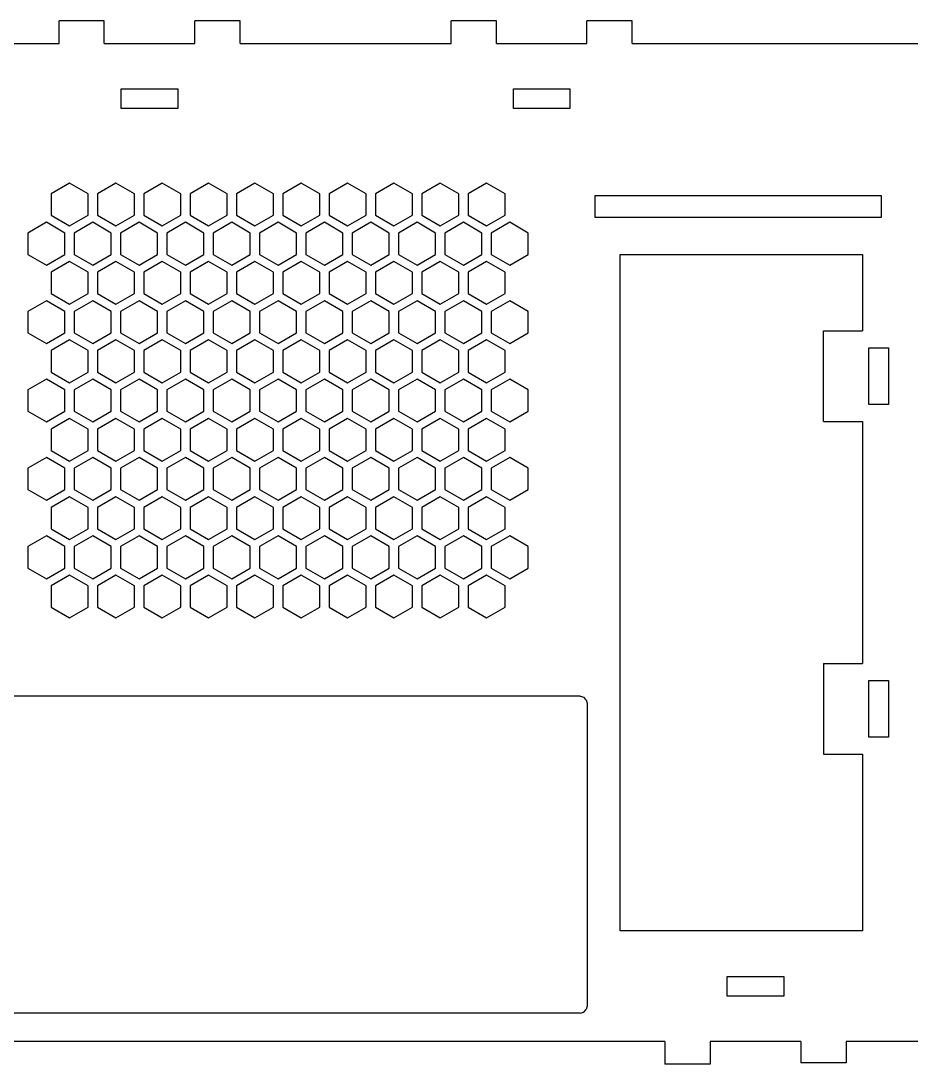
# Model space of a CAD drawing. Header units: inches. Extents: x 524 to 973, y 13 to 166.
# Drawn here: x 619 to 743.9, y 12.9 to 159.3 of the extents above; entities that cross this region are included whole.
import ezdxf

# ---------------------------------------------------------------- set-up
doc = ezdxf.new("R2010")
doc.units = ezdxf.units.IN
doc.header["$MEASUREMENT"] = 0
doc.layers.get('0').update_dxf_attribs({"true_color": 0xff5454})

msp = doc.modelspace()

# ---------------------------------------------------------------- linework, layer by layer
for p, q in [((630.71, 159.28, 0), (624.36, 159.28, 0)), ((624.36, 156.1, 0), (624.36, 159.28, 0)), ((630.71, 156.1, 0), (630.71, 159.28, 0)), ((649.76, 159.28, 0), (643.41, 159.28, 0)), ((643.41, 156.1, 0), (643.41, 159.28, 0)), ((649.76, 156.1, 0), (649.76, 159.28, 0)), ((685.71, 159.28, 0), (679.36, 159.28, 0)), ((679.36, 156.1, 0), (679.36, 159.28, 0)), ((685.71, 156.1, 0), (685.71, 159.28, 0)), ((704.76, 159.28, 0), (698.41, 159.28, 0)), ((698.41, 156.1, 0), (698.41, 159.28, 0)), ((704.76, 156.1, 0), (704.76, 159.28, 0)), ((594.76, 156.1, 0), (624.36, 156.1, 0)), ((630.71, 156.1, 0), (643.41, 156.1, 0)), ((649.76, 156.1, 0), (679.36, 156.1, 0)), ((685.71, 156.1, 0), (698.41, 156.1, 0)), ((704.76, 156.1, 0), (747.06, 156.1, 0)), ((633.09, 149.75, 0), (641.03, 149.75, 0)), ((633.09, 146.98, 0), (633.09, 149.75, 0)), ((641.03, 149.75, 0), (641.03, 146.98, 0)), ((688.09, 149.75, 0), (696.03, 149.75, 0)), ((688.09, 146.98, 0), (688.09, 149.75, 0)), ((696.03, 149.75, 0), (696.03, 146.98, 0)), ((641.03, 146.98, 0), (633.09, 146.98, 0)), ((696.03, 146.98, 0), (688.09, 146.98, 0)), ((625.84, 136.52, 0), (623.24, 135.02, 0)), ((628.44, 135.02, 0), (625.84, 136.52, 0)), ((632.34, 136.52, 0), (629.74, 135.02, 0)), ((634.94, 135.02, 0), (632.34, 136.52, 0)), ((638.84, 136.52, 0), (636.24, 135.02, 0)), ((641.44, 135.02, 0), (638.84, 136.52, 0)), ((645.34, 136.52, 0), (642.74, 135.02, 0)), ((647.94, 135.02, 0), (645.34, 136.52, 0)), ((651.84, 136.52, 0), (649.24, 135.02, 0)), ((654.44, 135.02, 0), (651.84, 136.52, 0)), ((658.34, 136.52, 0), (655.74, 135.02, 0)), ((660.94, 135.02, 0), (658.34, 136.52, 0)), ((664.84, 136.52, 0), (662.24, 135.02, 0)), ((667.44, 135.02, 0), (664.84, 136.52, 0)), ((671.34, 136.52, 0), (668.74, 135.02, 0)), ((673.94, 135.02, 0), (671.34, 136.52, 0)), ((677.84, 136.52, 0), (675.24, 135.02, 0)), ((680.44, 135.02, 0), (677.84, 136.52, 0)), ((684.34, 136.52, 0), (681.74, 135.02, 0)), ((686.94, 135.02, 0), (684.34, 136.52, 0)), ((623.24, 135.02, 0), (623.24, 132.02, 0)), ((628.44, 132.02, 0), (628.44, 135.02, 0)), ((629.74, 135.02, 0), (629.74, 132.02, 0)), ((634.94, 132.02, 0), (634.94, 135.02, 0)), ((636.24, 135.02, 0), (636.24, 132.02, 0)), ((641.44, 132.02, 0), (641.44, 135.02, 0)), ((642.74, 135.02, 0), (642.74, 132.02, 0)), ((647.94, 132.02, 0), (647.94, 135.02, 0)), ((649.24, 135.02, 0), (649.24, 132.02, 0)), ((654.44, 132.02, 0), (654.44, 135.02, 0)), ((655.74, 135.02, 0), (655.74, 132.02, 0)), ((660.94, 132.02, 0), (660.94, 135.02, 0)), ((662.24, 135.02, 0), (662.24, 132.02, 0)), ((667.44, 132.02, 0), (667.44, 135.02, 0)), ((668.74, 135.02, 0), (668.74, 132.02, 0)), ((673.94, 132.02, 0), (673.94, 135.02, 0)), ((675.24, 135.02, 0), (675.24, 132.02, 0)), ((680.44, 132.02, 0), (680.44, 135.02, 0)), ((681.74, 135.02, 0), (681.74, 132.02, 0)), ((686.94, 132.02, 0), (686.94, 135.02, 0)), ((739.73, 134.75, 0), (699.52, 134.75, 0)), ((699.52, 134.75, 0), (699.52, 133.75, 0)), ((739.73, 131.75, 0), (739.73, 134.75, 0)), ((699.52, 133.75, 0), (699.52, 132.75, 0)), ((623.24, 132.02, 0), (625.84, 130.52, 0)), ((625.84, 130.52, 0), (628.44, 132.02, 0)), ((629.74, 132.02, 0), (632.34, 130.52, 0)), ((632.34, 130.52, 0), (634.94, 132.02, 0)), ((636.24, 132.02, 0), (638.84, 130.52, 0)), ((638.84, 130.52, 0), (641.44, 132.02, 0)), ((642.74, 132.02, 0), (645.34, 130.52, 0)), ((645.34, 130.52, 0), (647.94, 132.02, 0)), ((649.24, 132.02, 0), (651.84, 130.52, 0)), ((651.84, 130.52, 0), (654.44, 132.02, 0)), ((655.74, 132.02, 0), (658.34, 130.52, 0)), ((658.34, 130.52, 0), (660.94, 132.02, 0)), ((662.24, 132.02, 0), (664.84, 130.52, 0)), ((664.84, 130.52, 0), (667.44, 132.02, 0)), ((668.74, 132.02, 0), (671.34, 130.52, 0)), ((671.34, 130.52, 0), (673.94, 132.02, 0)), ((675.24, 132.02, 0), (677.84, 130.52, 0)), ((677.84, 130.52, 0), (680.44, 132.02, 0)), ((681.74, 132.02, 0), (684.34, 130.52, 0)), ((684.34, 130.52, 0), (686.94, 132.02, 0)), ((699.52, 132.75, 0), (699.52, 131.75, 0)), ((699.52, 131.75, 0), (739.73, 131.75, 0)), ((622.59, 131.02, 0), (619.99, 129.52, 0)), ((625.19, 129.52, 0), (622.59, 131.02, 0)), ((629.09, 131.02, 0), (626.49, 129.52, 0)), ((631.69, 129.52, 0), (629.09, 131.02, 0)), ((635.59, 131.02, 0), (632.99, 129.52, 0)), ((638.19, 129.52, 0), (635.59, 131.02, 0)), ((642.09, 131.02, 0), (639.49, 129.52, 0)), ((644.69, 129.52, 0), (642.09, 131.02, 0)), ((648.59, 131.02, 0), (645.99, 129.52, 0)), ((651.19, 129.52, 0), (648.59, 131.02, 0)), ((655.09, 131.02, 0), (652.49, 129.52, 0)), ((657.69, 129.52, 0), (655.09, 131.02, 0)), ((661.59, 131.02, 0), (658.99, 129.52, 0)), ((664.19, 129.52, 0), (661.59, 131.02, 0)), ((668.09, 131.02, 0), (665.49, 129.52, 0)), ((670.69, 129.52, 0), (668.09, 131.02, 0)), ((674.59, 131.02, 0), (671.99, 129.52, 0)), ((677.19, 129.52, 0), (674.59, 131.02, 0)), ((681.09, 131.02, 0), (678.49, 129.52, 0)), ((683.69, 129.52, 0), (681.09, 131.02, 0)), ((687.59, 131.02, 0), (684.99, 129.52, 0)), ((690.19, 129.52, 0), (687.59, 131.02, 0)), ((619.99, 129.52, 0), (619.99, 126.52, 0)), ((625.19, 126.52, 0), (625.19, 129.52, 0)), ((626.49, 129.52, 0), (626.49, 126.52, 0)), ((631.69, 126.52, 0), (631.69, 129.52, 0)), ((632.99, 129.52, 0), (632.99, 126.52, 0)), ((638.19, 126.52, 0), (638.19, 129.52, 0)), ((639.49, 129.52, 0), (639.49, 126.52, 0)), ((644.69, 126.52, 0), (644.69, 129.52, 0)), ((645.99, 129.52, 0), (645.99, 126.52, 0)), ((651.19, 126.52, 0), (651.19, 129.52, 0)), ((652.49, 129.52, 0), (652.49, 126.52, 0)), ((657.69, 126.52, 0), (657.69, 129.52, 0)), ((658.99, 129.52, 0), (658.99, 126.52, 0)), ((664.19, 126.52, 0), (664.19, 129.52, 0)), ((665.49, 129.52, 0), (665.49, 126.52, 0)), ((670.69, 126.52, 0), (670.69, 129.52, 0)), ((671.99, 129.52, 0), (671.99, 126.52, 0)), ((677.19, 126.52, 0), (677.19, 129.52, 0)), ((678.49, 129.52, 0), (678.49, 126.52, 0)), ((683.69, 126.52, 0), (683.69, 129.52, 0)), ((684.99, 129.52, 0), (684.99, 126.52, 0)), ((690.19, 126.52, 0), (690.19, 129.52, 0)), ((619.99, 126.52, 0), (622.59, 125.02, 0)), ((622.59, 125.02, 0), (625.19, 126.52, 0)), ((626.49, 126.52, 0), (629.09, 125.02, 0)), ((629.09, 125.02, 0), (631.69, 126.52, 0)), ((632.99, 126.52, 0), (635.59, 125.02, 0)), ((635.59, 125.02, 0), (638.19, 126.52, 0)), ((639.49, 126.52, 0), (642.09, 125.02, 0)), ((642.09, 125.02, 0), (644.69, 126.52, 0)), ((645.99, 126.52, 0), (648.59, 125.02, 0)), ((648.59, 125.02, 0), (651.19, 126.52, 0)), ((652.49, 126.52, 0), (655.09, 125.02, 0)), ((655.09, 125.02, 0), (657.69, 126.52, 0)), ((658.99, 126.52, 0), (661.59, 125.02, 0)), ((661.59, 125.02, 0), (664.19, 126.52, 0)), ((665.49, 126.52, 0), (668.09, 125.02, 0)), ((668.09, 125.02, 0), (670.69, 126.52, 0)), ((671.99, 126.52, 0), (674.59, 125.02, 0)), ((674.59, 125.02, 0), (677.19, 126.52, 0)), ((678.49, 126.52, 0), (681.09, 125.02, 0)), ((681.09, 125.02, 0), (683.69, 126.52, 0)), ((684.99, 126.52, 0), (687.59, 125.02, 0)), ((687.59, 125.02, 0), (690.19, 126.52, 0)), ((703.06, 31.61, 0), (703.06, 126.5, 0)), ((703.06, 126.5, 0), (737.06, 126.5, 0)), ((737.06, 126.5, 0), (737.06, 115.79, 0)), ((625.84, 125.52, 0), (623.24, 124.02, 0)), ((628.44, 124.02, 0), (625.84, 125.52, 0)), ((632.34, 125.52, 0), (629.74, 124.02, 0)), ((634.94, 124.02, 0), (632.34, 125.52, 0)), ((638.84, 125.52, 0), (636.24, 124.02, 0)), ((641.44, 124.02, 0), (638.84, 125.52, 0)), ((645.34, 125.52, 0), (642.74, 124.02, 0)), ((647.94, 124.02, 0), (645.34, 125.52, 0)), ((651.84, 125.52, 0), (649.24, 124.02, 0)), ((654.44, 124.02, 0), (651.84, 125.52, 0)), ((658.34, 125.52, 0), (655.74, 124.02, 0)), ((660.94, 124.02, 0), (658.34, 125.52, 0)), ((664.84, 125.52, 0), (662.24, 124.02, 0)), ((667.44, 124.02, 0), (664.84, 125.52, 0)), ((671.34, 125.52, 0), (668.74, 124.02, 0)), ((673.94, 124.02, 0), (671.34, 125.52, 0)), ((677.84, 125.52, 0), (675.24, 124.02, 0)), ((680.44, 124.02, 0), (677.84, 125.52, 0)), ((684.34, 125.52, 0), (681.74, 124.02, 0)), ((686.94, 124.02, 0), (684.34, 125.52, 0)), ((623.24, 124.02, 0), (623.24, 121.02, 0)), ((628.44, 121.02, 0), (628.44, 124.02, 0)), ((629.74, 124.02, 0), (629.74, 121.02, 0)), ((634.94, 121.02, 0), (634.94, 124.02, 0)), ((636.24, 124.02, 0), (636.24, 121.02, 0)), ((641.44, 121.02, 0), (641.44, 124.02, 0)), ((642.74, 124.02, 0), (642.74, 121.02, 0)), ((647.94, 121.02, 0), (647.94, 124.02, 0)), ((649.24, 124.02, 0), (649.24, 121.02, 0)), ((654.44, 121.02, 0), (654.44, 124.02, 0)), ((655.74, 124.02, 0), (655.74, 121.02, 0)), ((660.94, 121.02, 0), (660.94, 124.02, 0)), ((662.24, 124.02, 0), (662.24, 121.02, 0)), ((667.44, 121.02, 0), (667.44, 124.02, 0)), ((668.74, 124.02, 0), (668.74, 121.02, 0)), ((673.94, 121.02, 0), (673.94, 124.02, 0)), ((675.24, 124.02, 0), (675.24, 121.02, 0)), ((680.44, 121.02, 0), (680.44, 124.02, 0)), ((681.74, 124.02, 0), (681.74, 121.02, 0)), ((686.94, 121.02, 0), (686.94, 124.02, 0)), ((622.59, 120.02, 0), (619.99, 118.52, 0)), ((625.19, 118.52, 0), (622.59, 120.02, 0)), ((623.24, 121.02, 0), (625.84, 119.52, 0)), ((625.84, 119.52, 0), (628.44, 121.02, 0)), ((629.09, 120.02, 0), (626.49, 118.52, 0)), ((631.69, 118.52, 0), (629.09, 120.02, 0)), ((629.74, 121.02, 0), (632.34, 119.52, 0)), ((632.34, 119.52, 0), (634.94, 121.02, 0)), ((635.59, 120.02, 0), (632.99, 118.52, 0)), ((638.19, 118.52, 0), (635.59, 120.02, 0)), ((636.24, 121.02, 0), (638.84, 119.52, 0)), ((638.84, 119.52, 0), (641.44, 121.02, 0)), ((642.09, 120.02, 0), (639.49, 118.52, 0)), ((644.69, 118.52, 0), (642.09, 120.02, 0)), ((642.74, 121.02, 0), (645.34, 119.52, 0)), ((645.34, 119.52, 0), (647.94, 121.02, 0)), ((648.59, 120.02, 0), (645.99, 118.52, 0)), ((651.19, 118.52, 0), (648.59, 120.02, 0)), ((649.24, 121.02, 0), (651.84, 119.52, 0)), ((651.84, 119.52, 0), (654.44, 121.02, 0)), ((655.09, 120.02, 0), (652.49, 118.52, 0)), ((657.69, 118.52, 0), (655.09, 120.02, 0)), ((655.74, 121.02, 0), (658.34, 119.52, 0)), ((658.34, 119.52, 0), (660.94, 121.02, 0)), ((661.59, 120.02, 0), (658.99, 118.52, 0)), ((664.19, 118.52, 0), (661.59, 120.02, 0)), ((662.24, 121.02, 0), (664.84, 119.52, 0)), ((664.84, 119.52, 0), (667.44, 121.02, 0)), ((668.09, 120.02, 0), (665.49, 118.52, 0)), ((670.69, 118.52, 0), (668.09, 120.02, 0)), ((668.74, 121.02, 0), (671.34, 119.52, 0)), ((671.34, 119.52, 0), (673.94, 121.02, 0)), ((674.59, 120.02, 0), (671.99, 118.52, 0)), ((677.19, 118.52, 0), (674.59, 120.02, 0)), ((675.24, 121.02, 0), (677.84, 119.52, 0)), ((677.84, 119.52, 0), (680.44, 121.02, 0)), ((681.09, 120.02, 0), (678.49, 118.52, 0)), ((683.69, 118.52, 0), (681.09, 120.02, 0)), ((681.74, 121.02, 0), (684.34, 119.52, 0)), ((684.34, 119.52, 0), (686.94, 121.02, 0)), ((687.59, 120.02, 0), (684.99, 118.52, 0)), ((690.19, 118.52, 0), (687.59, 120.02, 0)), ((619.99, 118.52, 0), (619.99, 115.52, 0)), ((625.19, 115.52, 0), (625.19, 118.52, 0)), ((626.49, 118.52, 0), (626.49, 115.52, 0)), ((631.69, 115.52, 0), (631.69, 118.52, 0)), ((632.99, 118.52, 0), (632.99, 115.52, 0)), ((638.19, 115.52, 0), (638.19, 118.52, 0)), ((639.49, 118.52, 0), (639.49, 115.52, 0)), ((644.69, 115.52, 0), (644.69, 118.52, 0)), ((645.99, 118.52, 0), (645.99, 115.52, 0)), ((651.19, 115.52, 0), (651.19, 118.52, 0)), ((652.49, 118.52, 0), (652.49, 115.52, 0)), ((657.69, 115.52, 0), (657.69, 118.52, 0)), ((658.99, 118.52, 0), (658.99, 115.52, 0)), ((664.19, 115.52, 0), (664.19, 118.52, 0)), ((665.49, 118.52, 0), (665.49, 115.52, 0)), ((670.69, 115.52, 0), (670.69, 118.52, 0)), ((671.99, 118.52, 0), (671.99, 115.52, 0)), ((677.19, 115.52, 0), (677.19, 118.52, 0)), ((678.49, 118.52, 0), (678.49, 115.52, 0)), ((683.69, 115.52, 0), (683.69, 118.52, 0)), ((684.99, 118.52, 0), (684.99, 115.52, 0)), ((690.19, 115.52, 0), (690.19, 118.52, 0)), ((731.59, 115.79, 0), (737.06, 115.79, 0)), ((731.59, 103.09, 0), (731.59, 115.79, 0)), ((619.99, 115.52, 0), (622.59, 114.02, 0)), ((622.59, 114.02, 0), (625.19, 115.52, 0)), ((625.84, 114.52, 0), (623.24, 113.02, 0)), ((628.44, 113.02, 0), (625.84, 114.52, 0)), ((626.49, 115.52, 0), (629.09, 114.02, 0)), ((629.09, 114.02, 0), (631.69, 115.52, 0)), ((632.34, 114.52, 0), (629.74, 113.02, 0)), ((634.94, 113.02, 0), (632.34, 114.52, 0)), ((632.99, 115.52, 0), (635.59, 114.02, 0)), ((635.59, 114.02, 0), (638.19, 115.52, 0)), ((638.84, 114.52, 0), (636.24, 113.02, 0)), ((641.44, 113.02, 0), (638.84, 114.52, 0)), ((639.49, 115.52, 0), (642.09, 114.02, 0)), ((642.09, 114.02, 0), (644.69, 115.52, 0)), ((645.34, 114.52, 0), (642.74, 113.02, 0)), ((647.94, 113.02, 0), (645.34, 114.52, 0)), ((645.99, 115.52, 0), (648.59, 114.02, 0)), ((648.59, 114.02, 0), (651.19, 115.52, 0)), ((651.84, 114.52, 0), (649.24, 113.02, 0)), ((654.44, 113.02, 0), (651.84, 114.52, 0)), ((652.49, 115.52, 0), (655.09, 114.02, 0)), ((655.09, 114.02, 0), (657.69, 115.52, 0)), ((658.34, 114.52, 0), (655.74, 113.02, 0)), ((660.94, 113.02, 0), (658.34, 114.52, 0)), ((658.99, 115.52, 0), (661.59, 114.02, 0)), ((661.59, 114.02, 0), (664.19, 115.52, 0)), ((664.84, 114.52, 0), (662.24, 113.02, 0)), ((667.44, 113.02, 0), (664.84, 114.52, 0)), ((665.49, 115.52, 0), (668.09, 114.02, 0)), ((668.09, 114.02, 0), (670.69, 115.52, 0)), ((671.34, 114.52, 0), (668.74, 113.02, 0)), ((673.94, 113.02, 0), (671.34, 114.52, 0)), ((671.99, 115.52, 0), (674.59, 114.02, 0)), ((674.59, 114.02, 0), (677.19, 115.52, 0)), ((677.84, 114.52, 0), (675.24, 113.02, 0)), ((680.44, 113.02, 0), (677.84, 114.52, 0)), ((678.49, 115.52, 0), (681.09, 114.02, 0)), ((681.09, 114.02, 0), (683.69, 115.52, 0)), ((684.34, 114.52, 0), (681.74, 113.02, 0)), ((686.94, 113.02, 0), (684.34, 114.52, 0)), ((684.99, 115.52, 0), (687.59, 114.02, 0)), ((687.59, 114.02, 0), (690.19, 115.52, 0)), ((623.24, 113.02, 0), (623.24, 110.02, 0)), ((628.44, 110.02, 0), (628.44, 113.02, 0)), ((629.74, 113.02, 0), (629.74, 110.02, 0)), ((634.94, 110.02, 0), (634.94, 113.02, 0)), ((636.24, 113.02, 0), (636.24, 110.02, 0)), ((641.44, 110.02, 0), (641.44, 113.02, 0)), ((642.74, 113.02, 0), (642.74, 110.02, 0)), ((647.94, 110.02, 0), (647.94, 113.02, 0)), ((649.24, 113.02, 0), (649.24, 110.02, 0)), ((654.44, 110.02, 0), (654.44, 113.02, 0)), ((655.74, 113.02, 0), (655.74, 110.02, 0)), ((660.94, 110.02, 0), (660.94, 113.02, 0)), ((662.24, 113.02, 0), (662.24, 110.02, 0)), ((667.44, 110.02, 0), (667.44, 113.02, 0)), ((668.74, 113.02, 0), (668.74, 110.02, 0)), ((673.94, 110.02, 0), (673.94, 113.02, 0)), ((675.24, 113.02, 0), (675.24, 110.02, 0)), ((680.44, 110.02, 0), (680.44, 113.02, 0)), ((681.74, 113.02, 0), (681.74, 110.02, 0)), ((686.94, 110.02, 0), (686.94, 113.02, 0)), ((737.94, 105.47, 0), (737.94, 113.41, 0)), ((737.94, 113.41, 0), (740.71, 113.41, 0)), ((740.71, 113.41, 0), (740.71, 105.47, 0)), ((623.24, 110.02, 0), (625.84, 108.52, 0)), ((625.84, 108.52, 0), (628.44, 110.02, 0)), ((629.74, 110.02, 0), (632.34, 108.52, 0)), ((632.34, 108.52, 0), (634.94, 110.02, 0)), ((636.24, 110.02, 0), (638.84, 108.52, 0)), ((638.84, 108.52, 0), (641.44, 110.02, 0)), ((642.74, 110.02, 0), (645.34, 108.52, 0)), ((645.34, 108.52, 0), (647.94, 110.02, 0)), ((649.24, 110.02, 0), (651.84, 108.52, 0)), ((651.84, 108.52, 0), (654.44, 110.02, 0)), ((655.74, 110.02, 0), (658.34, 108.52, 0)), ((658.34, 108.52, 0), (660.94, 110.02, 0)), ((662.24, 110.02, 0), (664.84, 108.52, 0)), ((664.84, 108.52, 0), (667.44, 110.02, 0)), ((668.74, 110.02, 0), (671.34, 108.52, 0)), ((671.34, 108.52, 0), (673.94, 110.02, 0)), ((675.24, 110.02, 0), (677.84, 108.52, 0)), ((677.84, 108.52, 0), (680.44, 110.02, 0)), ((681.74, 110.02, 0), (684.34, 108.52, 0)), ((684.34, 108.52, 0), (686.94, 110.02, 0)), ((622.59, 109.02, 0), (619.99, 107.52, 0)), ((625.19, 107.52, 0), (622.59, 109.02, 0)), ((629.09, 109.02, 0), (626.49, 107.52, 0)), ((631.69, 107.52, 0), (629.09, 109.02, 0)), ((635.59, 109.02, 0), (632.99, 107.52, 0)), ((638.19, 107.52, 0), (635.59, 109.02, 0)), ((642.09, 109.02, 0), (639.49, 107.52, 0)), ((644.69, 107.52, 0), (642.09, 109.02, 0)), ((648.59, 109.02, 0), (645.99, 107.52, 0)), ((651.19, 107.52, 0), (648.59, 109.02, 0)), ((655.09, 109.02, 0), (652.49, 107.52, 0)), ((657.69, 107.52, 0), (655.09, 109.02, 0)), ((661.59, 109.02, 0), (658.99, 107.52, 0)), ((664.19, 107.52, 0), (661.59, 109.02, 0)), ((668.09, 109.02, 0), (665.49, 107.52, 0)), ((670.69, 107.52, 0), (668.09, 109.02, 0)), ((674.59, 109.02, 0), (671.99, 107.52, 0)), ((677.19, 107.52, 0), (674.59, 109.02, 0)), ((681.09, 109.02, 0), (678.49, 107.52, 0)), ((683.69, 107.52, 0), (681.09, 109.02, 0)), ((687.59, 109.02, 0), (684.99, 107.52, 0)), ((690.19, 107.52, 0), (687.59, 109.02, 0)), ((619.99, 107.52, 0), (619.99, 104.52, 0)), ((625.19, 104.52, 0), (625.19, 107.52, 0)), ((626.49, 107.52, 0), (626.49, 104.52, 0)), ((631.69, 104.52, 0), (631.69, 107.52, 0)), ((632.99, 107.52, 0), (632.99, 104.52, 0)), ((638.19, 104.52, 0), (638.19, 107.52, 0)), ((639.49, 107.52, 0), (639.49, 104.52, 0)), ((644.69, 104.52, 0), (644.69, 107.52, 0)), ((645.99, 107.52, 0), (645.99, 104.52, 0)), ((651.19, 104.52, 0), (651.19, 107.52, 0)), ((652.49, 107.52, 0), (652.49, 104.52, 0)), ((657.69, 104.52, 0), (657.69, 107.52, 0)), ((658.99, 107.52, 0), (658.99, 104.52, 0)), ((664.19, 104.52, 0), (664.19, 107.52, 0)), ((665.49, 107.52, 0), (665.49, 104.52, 0)), ((670.69, 104.52, 0), (670.69, 107.52, 0)), ((671.99, 107.52, 0), (671.99, 104.52, 0)), ((677.19, 104.52, 0), (677.19, 107.52, 0)), ((678.49, 107.52, 0), (678.49, 104.52, 0)), ((683.69, 104.52, 0), (683.69, 107.52, 0)), ((684.99, 107.52, 0), (684.99, 104.52, 0)), ((690.19, 104.52, 0), (690.19, 107.52, 0)), ((740.71, 105.47, 0), (737.94, 105.47, 0)), ((619.99, 104.52, 0), (622.59, 103.02, 0)), ((622.59, 103.02, 0), (625.19, 104.52, 0)), ((626.49, 104.52, 0), (629.09, 103.02, 0)), ((629.09, 103.02, 0), (631.69, 104.52, 0)), ((632.99, 104.52, 0), (635.59, 103.02, 0)), ((635.59, 103.02, 0), (638.19, 104.52, 0)), ((639.49, 104.52, 0), (642.09, 103.02, 0)), ((642.09, 103.02, 0), (644.69, 104.52, 0)), ((645.99, 104.52, 0), (648.59, 103.02, 0)), ((648.59, 103.02, 0), (651.19, 104.52, 0)), ((652.49, 104.52, 0), (655.09, 103.02, 0)), ((655.09, 103.02, 0), (657.69, 104.52, 0)), ((658.99, 104.52, 0), (661.59, 103.02, 0)), ((661.59, 103.02, 0), (664.19, 104.52, 0)), ((665.49, 104.52, 0), (668.09, 103.02, 0)), ((668.09, 103.02, 0), (670.69, 104.52, 0)), ((671.99, 104.52, 0), (674.59, 103.02, 0)), ((674.59, 103.02, 0), (677.19, 104.52, 0)), ((678.49, 104.52, 0), (681.09, 103.02, 0)), ((681.09, 103.02, 0), (683.69, 104.52, 0)), ((684.99, 104.52, 0), (687.59, 103.02, 0)), ((687.59, 103.02, 0), (690.19, 104.52, 0)), ((625.84, 103.52, 0), (623.24, 102.02, 0)), ((628.44, 102.02, 0), (625.84, 103.52, 0)), ((632.34, 103.52, 0), (629.74, 102.02, 0)), ((634.94, 102.02, 0), (632.34, 103.52, 0)), ((638.84, 103.52, 0), (636.24, 102.02, 0)), ((641.44, 102.02, 0), (638.84, 103.52, 0)), ((645.34, 103.52, 0), (642.74, 102.02, 0)), ((647.94, 102.02, 0), (645.34, 103.52, 0)), ((651.84, 103.52, 0), (649.24, 102.02, 0)), ((654.44, 102.02, 0), (651.84, 103.52, 0)), ((658.34, 103.52, 0), (655.74, 102.02, 0)), ((660.94, 102.02, 0), (658.34, 103.52, 0)), ((664.84, 103.52, 0), (662.24, 102.02, 0)), ((667.44, 102.02, 0), (664.84, 103.52, 0)), ((671.34, 103.52, 0), (668.74, 102.02, 0)), ((673.94, 102.02, 0), (671.34, 103.52, 0)), ((677.84, 103.52, 0), (675.24, 102.02, 0)), ((680.44, 102.02, 0), (677.84, 103.52, 0)), ((684.34, 103.52, 0), (681.74, 102.02, 0)), ((686.94, 102.02, 0), (684.34, 103.52, 0)), ((731.59, 103.09, 0), (737.06, 103.09, 0)), ((737.06, 103.09, 0), (737.06, 69.12, 0)), ((623.24, 102.02, 0), (623.24, 99.02, 0)), ((628.44, 99.02, 0), (628.44, 102.02, 0)), ((629.74, 102.02, 0), (629.74, 99.02, 0)), ((634.94, 99.02, 0), (634.94, 102.02, 0)), ((636.24, 102.02, 0), (636.24, 99.02, 0)), ((641.44, 99.02, 0), (641.44, 102.02, 0)), ((642.74, 102.02, 0), (642.74, 99.02, 0)), ((647.94, 99.02, 0), (647.94, 102.02, 0)), ((649.24, 102.02, 0), (649.24, 99.02, 0)), ((654.44, 99.02, 0), (654.44, 102.02, 0)), ((655.74, 102.02, 0), (655.74, 99.02, 0)), ((660.94, 99.02, 0), (660.94, 102.02, 0)), ((662.24, 102.02, 0), (662.24, 99.02, 0)), ((667.44, 99.02, 0), (667.44, 102.02, 0)), ((668.74, 102.02, 0), (668.74, 99.02, 0)), ((673.94, 99.02, 0), (673.94, 102.02, 0)), ((675.24, 102.02, 0), (675.24, 99.02, 0)), ((680.44, 99.02, 0), (680.44, 102.02, 0)), ((681.74, 102.02, 0), (681.74, 99.02, 0)), ((686.94, 99.02, 0), (686.94, 102.02, 0)), ((623.24, 99.02, 0), (625.84, 97.52, 0)), ((625.84, 97.52, 0), (628.44, 99.02, 0)), ((629.74, 99.02, 0), (632.34, 97.52, 0)), ((632.34, 97.52, 0), (634.94, 99.02, 0)), ((636.24, 99.02, 0), (638.84, 97.52, 0)), ((638.84, 97.52, 0), (641.44, 99.02, 0)), ((642.74, 99.02, 0), (645.34, 97.52, 0)), ((645.34, 97.52, 0), (647.94, 99.02, 0)), ((649.24, 99.02, 0), (651.84, 97.52, 0)), ((651.84, 97.52, 0), (654.44, 99.02, 0)), ((655.74, 99.02, 0), (658.34, 97.52, 0)), ((658.34, 97.52, 0), (660.94, 99.02, 0)), ((662.24, 99.02, 0), (664.84, 97.52, 0)), ((664.84, 97.52, 0), (667.44, 99.02, 0)), ((668.74, 99.02, 0), (671.34, 97.52, 0)), ((671.34, 97.52, 0), (673.94, 99.02, 0)), ((675.24, 99.02, 0), (677.84, 97.52, 0)), ((677.84, 97.52, 0), (680.44, 99.02, 0)), ((681.74, 99.02, 0), (684.34, 97.52, 0)), ((684.34, 97.52, 0), (686.94, 99.02, 0)), ((622.59, 98.02, 0), (619.99, 96.52, 0)), ((625.19, 96.52, 0), (622.59, 98.02, 0)), ((629.09, 98.02, 0), (626.49, 96.52, 0)), ((631.69, 96.52, 0), (629.09, 98.02, 0)), ((635.59, 98.02, 0), (632.99, 96.52, 0)), ((638.19, 96.52, 0), (635.59, 98.02, 0)), ((642.09, 98.02, 0), (639.49, 96.52, 0)), ((644.69, 96.52, 0), (642.09, 98.02, 0)), ((648.59, 98.02, 0), (645.99, 96.52, 0)), ((651.19, 96.52, 0), (648.59, 98.02, 0)), ((655.09, 98.02, 0), (652.49, 96.52, 0)), ((657.69, 96.52, 0), (655.09, 98.02, 0)), ((661.59, 98.02, 0), (658.99, 96.52, 0)), ((664.19, 96.52, 0), (661.59, 98.02, 0)), ((668.09, 98.02, 0), (665.49, 96.52, 0)), ((670.69, 96.52, 0), (668.09, 98.02, 0)), ((674.59, 98.02, 0), (671.99, 96.52, 0)), ((677.19, 96.52, 0), (674.59, 98.02, 0)), ((681.09, 98.02, 0), (678.49, 96.52, 0)), ((683.69, 96.52, 0), (681.09, 98.02, 0)), ((687.59, 98.02, 0), (684.99, 96.52, 0)), ((690.19, 96.52, 0), (687.59, 98.02, 0)), ((619.99, 96.52, 0), (619.99, 93.52, 0)), ((625.19, 93.52, 0), (625.19, 96.52, 0)), ((626.49, 96.52, 0), (626.49, 93.52, 0)), ((631.69, 93.52, 0), (631.69, 96.52, 0)), ((632.99, 96.52, 0), (632.99, 93.52, 0)), ((638.19, 93.52, 0), (638.19, 96.52, 0)), ((639.49, 96.52, 0), (639.49, 93.52, 0)), ((644.69, 93.52, 0), (644.69, 96.52, 0)), ((645.99, 96.52, 0), (645.99, 93.52, 0)), ((651.19, 93.52, 0), (651.19, 96.52, 0)), ((652.49, 96.52, 0), (652.49, 93.52, 0)), ((657.69, 93.52, 0), (657.69, 96.52, 0)), ((658.99, 96.52, 0), (658.99, 93.52, 0)), ((664.19, 93.52, 0), (664.19, 96.52, 0)), ((665.49, 96.52, 0), (665.49, 93.52, 0)), ((670.69, 93.52, 0), (670.69, 96.52, 0)), ((671.99, 96.52, 0), (671.99, 93.52, 0)), ((677.19, 93.52, 0), (677.19, 96.52, 0)), ((678.49, 96.52, 0), (678.49, 93.52, 0)), ((683.69, 93.52, 0), (683.69, 96.52, 0)), ((684.99, 96.52, 0), (684.99, 93.52, 0)), ((690.19, 93.52, 0), (690.19, 96.52, 0)), ((619.99, 93.52, 0), (622.59, 92.02, 0)), ((622.59, 92.02, 0), (625.19, 93.52, 0)), ((625.84, 92.52, 0), (623.24, 91.02, 0)), ((628.44, 91.02, 0), (625.84, 92.52, 0)), ((626.49, 93.52, 0), (629.09, 92.02, 0)), ((629.09, 92.02, 0), (631.69, 93.52, 0)), ((632.34, 92.52, 0), (629.74, 91.02, 0)), ((634.94, 91.02, 0), (632.34, 92.52, 0)), ((632.99, 93.52, 0), (635.59, 92.02, 0)), ((635.59, 92.02, 0), (638.19, 93.52, 0)), ((638.84, 92.52, 0), (636.24, 91.02, 0)), ((641.44, 91.02, 0), (638.84, 92.52, 0)), ((639.49, 93.52, 0), (642.09, 92.02, 0)), ((642.09, 92.02, 0), (644.69, 93.52, 0)), ((645.34, 92.52, 0), (642.74, 91.02, 0)), ((647.94, 91.02, 0), (645.34, 92.52, 0)), ((645.99, 93.52, 0), (648.59, 92.02, 0)), ((648.59, 92.02, 0), (651.19, 93.52, 0)), ((651.84, 92.52, 0), (649.24, 91.02, 0)), ((654.44, 91.02, 0), (651.84, 92.52, 0)), ((652.49, 93.52, 0), (655.09, 92.02, 0)), ((655.09, 92.02, 0), (657.69, 93.52, 0)), ((658.34, 92.52, 0), (655.74, 91.02, 0)), ((660.94, 91.02, 0), (658.34, 92.52, 0)), ((658.99, 93.52, 0), (661.59, 92.02, 0)), ((661.59, 92.02, 0), (664.19, 93.52, 0)), ((664.84, 92.52, 0), (662.24, 91.02, 0)), ((667.44, 91.02, 0), (664.84, 92.52, 0)), ((665.49, 93.52, 0), (668.09, 92.02, 0)), ((668.09, 92.02, 0), (670.69, 93.52, 0)), ((671.34, 92.52, 0), (668.74, 91.02, 0)), ((673.94, 91.02, 0), (671.34, 92.52, 0)), ((671.99, 93.52, 0), (674.59, 92.02, 0)), ((674.59, 92.02, 0), (677.19, 93.52, 0)), ((677.84, 92.52, 0), (675.24, 91.02, 0)), ((680.44, 91.02, 0), (677.84, 92.52, 0)), ((678.49, 93.52, 0), (681.09, 92.02, 0)), ((681.09, 92.02, 0), (683.69, 93.52, 0)), ((684.34, 92.52, 0), (681.74, 91.02, 0)), ((686.94, 91.02, 0), (684.34, 92.52, 0)), ((684.99, 93.52, 0), (687.59, 92.02, 0)), ((687.59, 92.02, 0), (690.19, 93.52, 0)), ((623.24, 91.02, 0), (623.24, 88.02, 0)), ((628.44, 88.02, 0), (628.44, 91.02, 0)), ((629.74, 91.02, 0), (629.74, 88.02, 0)), ((634.94, 88.02, 0), (634.94, 91.02, 0)), ((636.24, 91.02, 0), (636.24, 88.02, 0)), ((641.44, 88.02, 0), (641.44, 91.02, 0)), ((642.74, 91.02, 0), (642.74, 88.02, 0)), ((647.94, 88.02, 0), (647.94, 91.02, 0)), ((649.24, 91.02, 0), (649.24, 88.02, 0)), ((654.44, 88.02, 0), (654.44, 91.02, 0)), ((655.74, 91.02, 0), (655.74, 88.02, 0)), ((660.94, 88.02, 0), (660.94, 91.02, 0)), ((662.24, 91.02, 0), (662.24, 88.02, 0)), ((667.44, 88.02, 0), (667.44, 91.02, 0)), ((668.74, 91.02, 0), (668.74, 88.02, 0)), ((673.94, 88.02, 0), (673.94, 91.02, 0)), ((675.24, 91.02, 0), (675.24, 88.02, 0)), ((680.44, 88.02, 0), (680.44, 91.02, 0)), ((681.74, 91.02, 0), (681.74, 88.02, 0)), ((686.94, 88.02, 0), (686.94, 91.02, 0)), ((623.24, 88.02, 0), (625.84, 86.52, 0)), ((625.84, 86.52, 0), (628.44, 88.02, 0)), ((629.74, 88.02, 0), (632.34, 86.52, 0)), ((632.34, 86.52, 0), (634.94, 88.02, 0)), ((636.24, 88.02, 0), (638.84, 86.52, 0)), ((638.84, 86.52, 0), (641.44, 88.02, 0)), ((642.74, 88.02, 0), (645.34, 86.52, 0)), ((645.34, 86.52, 0), (647.94, 88.02, 0)), ((649.24, 88.02, 0), (651.84, 86.52, 0)), ((651.84, 86.52, 0), (654.44, 88.02, 0)), ((655.74, 88.02, 0), (658.34, 86.52, 0)), ((658.34, 86.52, 0), (660.94, 88.02, 0)), ((662.24, 88.02, 0), (664.84, 86.52, 0)), ((664.84, 86.52, 0), (667.44, 88.02, 0)), ((668.74, 88.02, 0), (671.34, 86.52, 0)), ((671.34, 86.52, 0), (673.94, 88.02, 0)), ((675.24, 88.02, 0), (677.84, 86.52, 0)), ((677.84, 86.52, 0), (680.44, 88.02, 0)), ((681.74, 88.02, 0), (684.34, 86.52, 0)), ((684.34, 86.52, 0), (686.94, 88.02, 0)), ((622.59, 87.02, 0), (619.99, 85.52, 0)), ((625.19, 85.52, 0), (622.59, 87.02, 0)), ((629.09, 87.02, 0), (626.49, 85.52, 0)), ((631.69, 85.52, 0), (629.09, 87.02, 0)), ((635.59, 87.02, 0), (632.99, 85.52, 0)), ((638.19, 85.52, 0), (635.59, 87.02, 0)), ((642.09, 87.02, 0), (639.49, 85.52, 0)), ((644.69, 85.52, 0), (642.09, 87.02, 0)), ((648.59, 87.02, 0), (645.99, 85.52, 0)), ((651.19, 85.52, 0), (648.59, 87.02, 0)), ((655.09, 87.02, 0), (652.49, 85.52, 0)), ((657.69, 85.52, 0), (655.09, 87.02, 0)), ((661.59, 87.02, 0), (658.99, 85.52, 0)), ((664.19, 85.52, 0), (661.59, 87.02, 0)), ((668.09, 87.02, 0), (665.49, 85.52, 0)), ((670.69, 85.52, 0), (668.09, 87.02, 0)), ((674.59, 87.02, 0), (671.99, 85.52, 0)), ((677.19, 85.52, 0), (674.59, 87.02, 0)), ((681.09, 87.02, 0), (678.49, 85.52, 0)), ((683.69, 85.52, 0), (681.09, 87.02, 0)), ((687.59, 87.02, 0), (684.99, 85.52, 0)), ((690.19, 85.52, 0), (687.59, 87.02, 0)), ((619.99, 85.52, 0), (619.99, 82.52, 0)), ((625.19, 82.52, 0), (625.19, 85.52, 0)), ((626.49, 85.52, 0), (626.49, 82.52, 0)), ((631.69, 82.52, 0), (631.69, 85.52, 0)), ((632.99, 85.52, 0), (632.99, 82.52, 0)), ((638.19, 82.52, 0), (638.19, 85.52, 0)), ((639.49, 85.52, 0), (639.49, 82.52, 0)), ((644.69, 82.52, 0), (644.69, 85.52, 0)), ((645.99, 85.52, 0), (645.99, 82.52, 0)), ((651.19, 82.52, 0), (651.19, 85.52, 0)), ((652.49, 85.52, 0), (652.49, 82.52, 0)), ((657.69, 82.52, 0), (657.69, 85.52, 0)), ((658.99, 85.52, 0), (658.99, 82.52, 0)), ((664.19, 82.52, 0), (664.19, 85.52, 0)), ((665.49, 85.52, 0), (665.49, 82.52, 0)), ((670.69, 82.52, 0), (670.69, 85.52, 0)), ((671.99, 85.52, 0), (671.99, 82.52, 0)), ((677.19, 82.52, 0), (677.19, 85.52, 0)), ((678.49, 85.52, 0), (678.49, 82.52, 0)), ((683.69, 82.52, 0), (683.69, 85.52, 0)), ((684.99, 85.52, 0), (684.99, 82.52, 0)), ((690.19, 82.52, 0), (690.19, 85.52, 0)), ((619.99, 82.52, 0), (622.59, 81.02, 0)), ((622.59, 81.02, 0), (625.19, 82.52, 0)), ((626.49, 82.52, 0), (629.09, 81.02, 0)), ((629.09, 81.02, 0), (631.69, 82.52, 0)), ((632.99, 82.52, 0), (635.59, 81.02, 0)), ((635.59, 81.02, 0), (638.19, 82.52, 0)), ((639.49, 82.52, 0), (642.09, 81.02, 0)), ((642.09, 81.02, 0), (644.69, 82.52, 0)), ((645.99, 82.52, 0), (648.59, 81.02, 0)), ((648.59, 81.02, 0), (651.19, 82.52, 0)), ((652.49, 82.52, 0), (655.09, 81.02, 0)), ((655.09, 81.02, 0), (657.69, 82.52, 0)), ((658.99, 82.52, 0), (661.59, 81.02, 0)), ((661.59, 81.02, 0), (664.19, 82.52, 0)), ((665.49, 82.52, 0), (668.09, 81.02, 0)), ((668.09, 81.02, 0), (670.69, 82.52, 0)), ((671.99, 82.52, 0), (674.59, 81.02, 0)), ((674.59, 81.02, 0), (677.19, 82.52, 0)), ((678.49, 82.52, 0), (681.09, 81.02, 0)), ((681.09, 81.02, 0), (683.69, 82.52, 0)), ((684.99, 82.52, 0), (687.59, 81.02, 0)), ((687.59, 81.02, 0), (690.19, 82.52, 0)), ((625.84, 81.52, 0), (623.24, 80.02, 0)), ((628.44, 80.02, 0), (625.84, 81.52, 0)), ((632.34, 81.52, 0), (629.74, 80.02, 0)), ((634.94, 80.02, 0), (632.34, 81.52, 0)), ((638.84, 81.52, 0), (636.24, 80.02, 0)), ((641.44, 80.02, 0), (638.84, 81.52, 0)), ((645.34, 81.52, 0), (642.74, 80.02, 0)), ((647.94, 80.02, 0), (645.34, 81.52, 0)), ((651.84, 81.52, 0), (649.24, 80.02, 0)), ((654.44, 80.02, 0), (651.84, 81.52, 0)), ((658.34, 81.52, 0), (655.74, 80.02, 0)), ((660.94, 80.02, 0), (658.34, 81.52, 0)), ((664.84, 81.52, 0), (662.24, 80.02, 0)), ((667.44, 80.02, 0), (664.84, 81.52, 0)), ((671.34, 81.52, 0), (668.74, 80.02, 0)), ((673.94, 80.02, 0), (671.34, 81.52, 0)), ((677.84, 81.52, 0), (675.24, 80.02, 0)), ((680.44, 80.02, 0), (677.84, 81.52, 0)), ((684.34, 81.52, 0), (681.74, 80.02, 0)), ((686.94, 80.02, 0), (684.34, 81.52, 0)), ((623.24, 80.02, 0), (623.24, 77.02, 0)), ((628.44, 77.02, 0), (628.44, 80.02, 0)), ((629.74, 80.02, 0), (629.74, 77.02, 0)), ((634.94, 77.02, 0), (634.94, 80.02, 0)), ((636.24, 80.02, 0), (636.24, 77.02, 0)), ((641.44, 77.02, 0), (641.44, 80.02, 0)), ((642.74, 80.02, 0), (642.74, 77.02, 0)), ((647.94, 77.02, 0), (647.94, 80.02, 0)), ((649.24, 80.02, 0), (649.24, 77.02, 0)), ((654.44, 77.02, 0), (654.44, 80.02, 0)), ((655.74, 80.02, 0), (655.74, 77.02, 0)), ((660.94, 77.02, 0), (660.94, 80.02, 0)), ((662.24, 80.02, 0), (662.24, 77.02, 0)), ((667.44, 77.02, 0), (667.44, 80.02, 0)), ((668.74, 80.02, 0), (668.74, 77.02, 0)), ((673.94, 77.02, 0), (673.94, 80.02, 0)), ((675.24, 80.02, 0), (675.24, 77.02, 0)), ((680.44, 77.02, 0), (680.44, 80.02, 0)), ((681.74, 80.02, 0), (681.74, 77.02, 0)), ((686.94, 77.02, 0), (686.94, 80.02, 0)), ((623.24, 77.02, 0), (625.84, 75.52, 0)), ((625.84, 75.52, 0), (628.44, 77.02, 0)), ((629.74, 77.02, 0), (632.34, 75.52, 0)), ((632.34, 75.52, 0), (634.94, 77.02, 0)), ((636.24, 77.02, 0), (638.84, 75.52, 0)), ((638.84, 75.52, 0), (641.44, 77.02, 0)), ((642.74, 77.02, 0), (645.34, 75.52, 0)), ((645.34, 75.52, 0), (647.94, 77.02, 0)), ((649.24, 77.02, 0), (651.84, 75.52, 0)), ((651.84, 75.52, 0), (654.44, 77.02, 0)), ((655.74, 77.02, 0), (658.34, 75.52, 0)), ((658.34, 75.52, 0), (660.94, 77.02, 0)), ((662.24, 77.02, 0), (664.84, 75.52, 0)), ((664.84, 75.52, 0), (667.44, 77.02, 0)), ((668.74, 77.02, 0), (671.34, 75.52, 0)), ((671.34, 75.52, 0), (673.94, 77.02, 0)), ((675.24, 77.02, 0), (677.84, 75.52, 0)), ((677.84, 75.52, 0), (680.44, 77.02, 0)), ((681.74, 77.02, 0), (684.34, 75.52, 0)), ((684.34, 75.52, 0), (686.94, 77.02, 0)), ((731.59, 69.12, 0), (737.06, 69.12, 0)), ((731.59, 69.12, 0), (731.59, 56.42, 0)), ((737.94, 58.8, 0), (737.94, 66.74, 0)), ((737.94, 66.74, 0), (740.71, 66.74, 0)), ((740.71, 66.74, 0), (740.71, 58.8, 0)), ((697.46, 64.54, 0), (540.69, 64.54, 0)), ((697.46, 64.54, 0), (697.96, 64.4, 0)), ((698.32, 64.04, 0), (697.96, 64.4, 0)), ((698.32, 64.04, 0), (698.45, 63.55, 0)), ((698.45, 63.55, 0), (698.45, 21.08, 0)), ((740.71, 58.8, 0), (737.94, 58.8, 0)), ((731.59, 56.42, 0), (737.06, 56.42, 0)), ((737.06, 56.42, 0), (737.06, 31.61, 0)), ((737.06, 31.61, 0), (703.06, 31.61, 0)), ((718.09, 22.45, 0), (718.09, 25.23, 0)), ((718.09, 25.23, 0), (726.03, 25.23, 0)), ((726.03, 25.23, 0), (726.03, 22.45, 0)), ((726.03, 22.45, 0), (718.09, 22.45, 0)), ((697.96, 20.22, 0), (698.32, 20.58, 0)), ((698.45, 21.08, 0), (698.32, 20.58, 0)), ((697.46, 20.09, 0), (540.69, 20.09, 0)), ((697.46, 20.09, 0), (697.96, 20.22, 0)), ((709.36, 16.1, 0), (564.76, 16.1, 0)), ((709.36, 16.1, 0), (709.36, 12.93, 0)), ((715.71, 16.1, 0), (715.71, 12.93, 0)), ((728.41, 16.1, 0), (715.71, 16.1, 0)), ((728.41, 16.1, 0), (728.41, 13.09, 0)), ((734.76, 16.1, 0), (734.76, 13.09, 0)), ((747.06, 16.1, 0), (734.76, 16.1, 0)), ((715.71, 12.93, 0), (709.36, 12.93, 0)), ((734.76, 13.09, 0), (728.41, 13.09, 0))]:
    msp.add_line(p, q)

doc.saveas('drawing.dxf')
